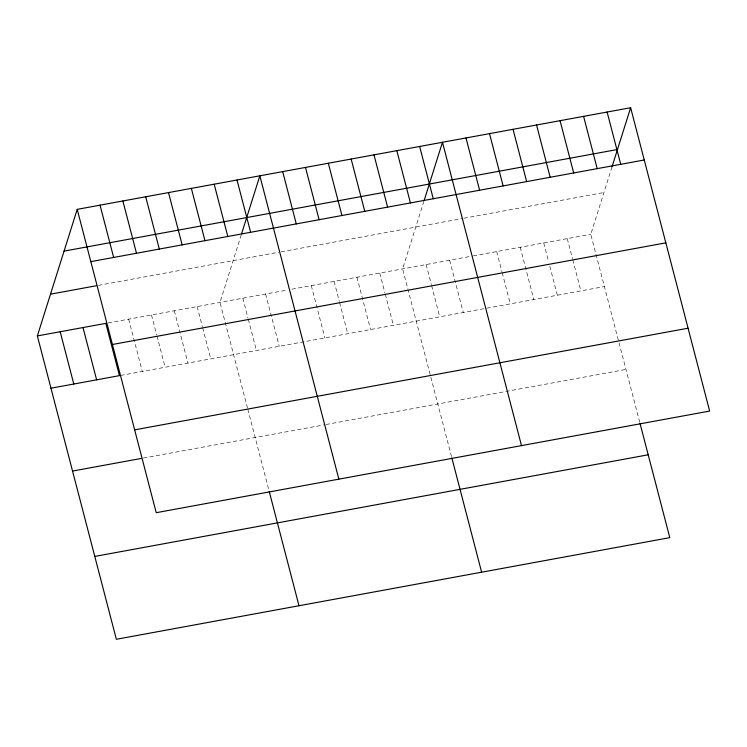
<?xml version="1.0" encoding="UTF-8"?>
<svg xmlns="http://www.w3.org/2000/svg" width="747" height="747" viewBox="0 0 747 747"><rect width="100%" height="100%" fill="white"/><g stroke="black" fill="none" stroke-linecap="round" stroke-linejoin="round"><path stroke-width="0.56" stroke-dasharray="3.73 2.8" d="M241.262 234.801L219.982 302.395L247.509 408.095M423.894 201.26L402.605 268.855L451.562 456.781M639.721 422.223L590.774 234.306L612.054 166.702M98.445 285.363L278.79 252.243M281.077 251.823L462.804 218.451M463.924 218.245L603.931 192.53M108.119 322.937L287.324 290.032M291.89 289.192L470.927 256.314M473.168 255.904L590.774 234.306M120.594 375.433L484.551 308.595M486.792 308.184L604.388 286.587M143.321 458.07L323.666 424.95M325.944 424.529L625.967 369.438M567.253 238.62L572.463 258.649M572.753 259.76L580.867 290.9M543.732 242.943L548.653 261.852M549.82 266.305L557.346 295.224M520.211 247.257L533.825 299.547M496.69 251.58L501.909 271.6M502.199 272.711L510.313 303.861M449.647 260.217L463.271 312.498M426.126 264.541L431.346 284.56M431.635 285.671L439.75 316.821M379.784 273.047L384.994 293.076M385.284 294.187L393.398 325.337M356.954 277.24L370.568 329.53M334.124 281.432L339.334 301.461M339.624 302.572L347.738 333.722M311.294 285.625L324.908 337.915M265.633 294.01L279.257 346.3M242.812 298.202L248.023 318.231M248.312 319.342L256.426 350.492M247.799 409.188L268.929 490.321M197.152 306.587L202.362 326.616M202.652 327.728L210.766 358.868M174.322 310.78L187.936 363.061M151.492 314.973L156.711 335.001M157.001 336.113L165.115 367.253M128.661 319.165L142.285 371.446"/><path stroke-width="1.12" d="M640.011 423.344L669.788 537.644L116.364 639.283L37.35 335.935L77.212 209.356L630.636 107.717L709.65 411.065L156.226 512.694L77.212 209.356M241.608 233.727L259.844 175.816L338.858 479.154M424.231 200.187L442.476 142.275L521.49 445.614M612.054 166.702L630.636 107.717M64.055 251.123L617.48 149.493M90.835 261.637L644.25 159.998M50.507 294.169L96.158 285.784M37.35 335.935L105.841 323.358L119.455 375.638L50.964 388.216M112.414 344.488L665.838 242.85M134.647 429.852L688.071 328.213M72.552 471.068L141.034 458.49M94.785 556.431L648.209 454.792M607.115 112.041L620.729 164.321M583.594 116.355L597.208 168.635M560.073 120.678L573.696 172.959M536.551 124.992L550.175 177.282M513.03 129.315L526.654 181.596M489.509 133.638L503.133 185.919M465.988 137.952L479.611 190.233M419.646 146.468L433.26 198.749M396.816 150.661L410.43 202.941M373.986 154.853L387.6 207.134M451.851 457.902L481.619 572.202M351.155 159.046L364.779 211.326M328.325 163.238L341.949 215.519M305.495 167.431L319.118 219.711M282.674 171.623L296.288 223.904M237.014 180.008L250.628 232.289M214.184 184.201L227.807 236.482M191.353 188.393L204.977 240.674M269.219 491.442L298.996 605.742M168.523 192.586L182.147 244.867M145.702 196.778L159.316 249.059M122.872 200.971L136.486 253.252M100.042 205.164L113.656 257.444M83.01 327.55L96.624 379.831M60.18 331.743L73.794 384.023"/></g></svg>
